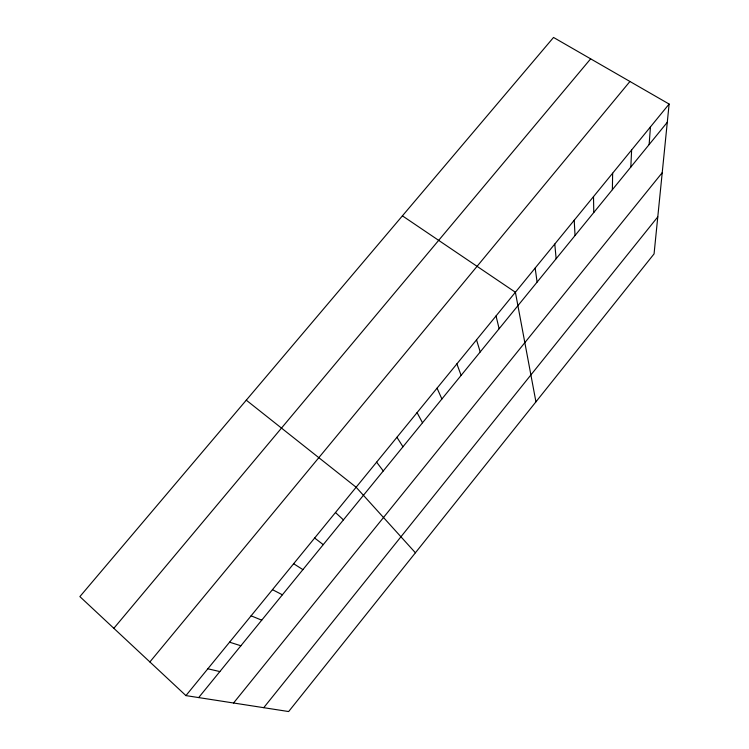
<?xml version="1.0" encoding="UTF-8"?>
<svg xmlns="http://www.w3.org/2000/svg" width="749" height="749" viewBox="0 0 749 749"><rect width="100%" height="100%" fill="white"/><g stroke="black" fill="none" stroke-linecap="round" stroke-linejoin="round"><path stroke-width="1.12" d="M612.373 189.694L612.645 173.206M630.827 167.046L631.622 149.969M649.13 144.576L650.45 126.918M669.119 104.055L654.064 253.892L288.646 711.55L185.93 695.606L79.881 596.607L553.53 37.45L669.119 104.055L185.93 695.606M263.732 707.683L657.781 216.892M233.566 703.002L662.228 172.673M198.672 697.581L667.293 122.274M149.875 661.957L629.937 81.482M113.839 628.308L590.652 58.843M207.838 668.782L219.869 671.572M229.559 642.183L240.888 645.769M251.102 615.818L261.729 620.172M272.467 589.669L282.401 594.8M293.645 563.735L302.905 569.624M402.41 215.843L515.396 292.26L535.938 401.839M314.646 538.025L323.25 544.654M246.271 400.172L356.131 487.243L415.414 552.79M335.477 512.522L343.417 519.881M376.616 462.161L383.282 470.943M396.923 437.294L402.981 446.769M417.071 412.624L422.511 422.782M437.06 388.16L441.891 398.992M456.881 363.892L461.122 375.389M476.542 339.821L480.203 351.964M496.044 315.947L499.124 328.727M535.161 268.058L537.099 282.101M554.775 244.052L556.142 258.723M574.221 220.243L575.035 235.532M593.508 196.631L593.779 212.519"/></g></svg>
